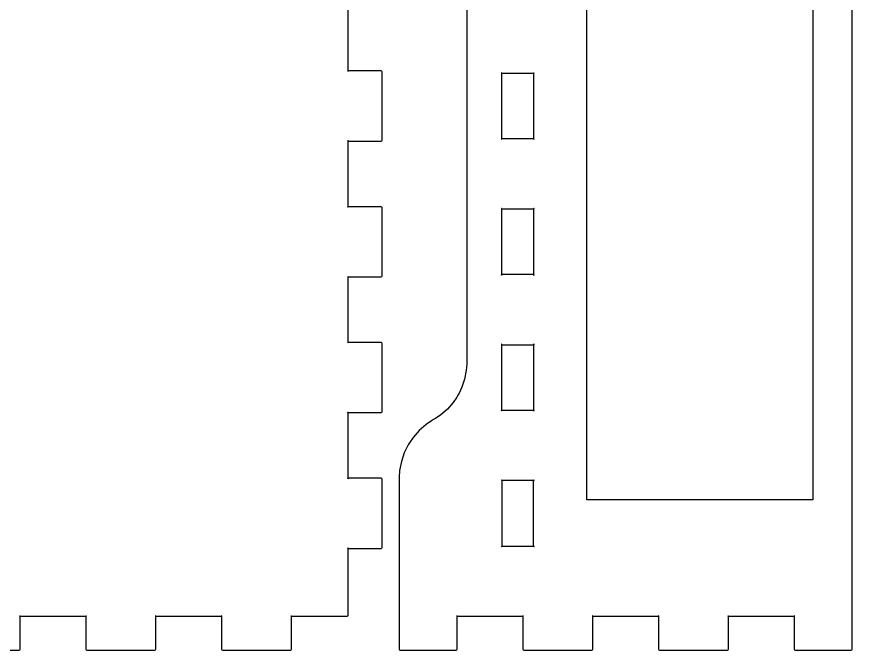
# Model space of a CAD drawing. Header units: millimetres. Extents: x 10 to 778, y 22 to 238.
# Drawn here: x 299.6 to 373.5, y 21.7 to 77.7 of the extents above; entities that cross this region are included whole.
import ezdxf

# ---------------------------------------------------------------- set-up
doc = ezdxf.new("R2010")
doc.units = ezdxf.units.MM
doc.layers.get('0').update_dxf_attribs({"linetype": 'CONTINUOUS'})

msp = doc.modelspace()

# ---------------------------------------------------------------- linework, layer by layer
for points in [[(339.4, 212.408), (339.4, 47.192), (339.4, 47.001), (339.349, 46.422), (339.199, 45.665), (338.951, 44.937), (338.705, 44.41), (338.61, 44.242), (338.514, 44.075), (338.179, 43.6), (337.672, 43.021), (337.093, 42.513), (336.617, 42.179), (336.451, 42.083), (336.277, 41.983), (335.785, 41.639), (335.187, 41.114), (334.661, 40.516), (334.316, 40.024), (334.217, 39.85), (334.117, 39.678), (333.863, 39.134), (333.608, 38.38), (333.452, 37.598), (333.4, 37), (333.4, 36.8), (333.4, 24.801), (333.4, 21.801), (333.4, 21.784), (333.429, 21.73), (333.483, 21.7), (333.5, 21.7), (338.439, 21.7), (338.456, 21.7), (338.51, 21.73), (338.54, 21.784), (338.54, 21.801), (338.54, 24.7), (344.339, 24.7), (344.339, 21.801), (344.339, 21.784), (344.368, 21.73), (344.422, 21.7), (344.439, 21.7), (350.439, 21.7), (350.456, 21.7), (350.509, 21.73), (350.54, 21.784), (350.54, 21.801), (350.54, 24.7), (356.341, 24.7), (356.351, 24.7), (356.38, 24.715), (356.376, 24.739), (356.355, 24.743), (356.341, 24.711), (356.341, 24.7), (356.341, 21.801), (356.341, 21.784), (356.369, 21.73), (356.422, 21.7), (356.44, 21.7), (362.44, 21.7), (362.454, 21.7), (362.511, 21.73), (362.539, 21.784), (362.539, 21.801), (362.539, 24.7), (362.529, 24.7), (362.497, 24.715), (362.5, 24.739), (362.525, 24.743), (362.539, 24.711), (362.539, 24.7), (368.339, 24.7), (368.339, 21.801), (368.339, 21.784), (368.371, 21.73), (368.42, 21.7), (368.438, 21.7), (373.376, 21.7), (373.394, 21.7), (373.447, 21.73), (373.479, 21.784), (373.479, 21.801), (373.479, 24.801), (373.479, 234.8)], [(293.8, 21.7), (299.8, 21.7), (299.817, 21.7), (299.871, 21.73), (299.9, 21.784), (299.9, 21.801), (299.9, 24.7), (299.889, 24.7), (299.857, 24.715), (299.863, 24.739), (299.884, 24.743), (299.9, 24.711), (299.9, 24.7), (305.7, 24.7), (305.7, 24.711), (305.714, 24.743), (305.737, 24.739), (305.741, 24.715), (305.709, 24.7), (305.7, 24.7), (305.7, 21.801), (305.7, 21.784), (305.729, 21.73), (305.782, 21.7), (305.8, 21.7), (311.801, 21.7), (311.817, 21.7), (311.871, 21.73), (311.9, 21.784), (311.9, 21.801), (311.9, 24.7), (311.9, 24.711), (311.884, 24.743), (311.863, 24.739), (311.857, 24.715), (311.889, 24.7), (311.9, 24.7), (317.7, 24.7), (317.71, 24.7), (317.741, 24.715), (317.737, 24.739), (317.713, 24.743), (317.7, 24.711), (317.7, 24.7), (317.7, 21.801), (317.7, 21.784), (317.729, 21.73), (317.783, 21.7), (317.801, 21.7), (323.8, 21.7), (323.817, 21.7), (323.871, 21.73), (323.9, 21.784), (323.9, 21.801), (323.9, 24.7), (323.888, 24.7), (323.857, 24.715), (323.862, 24.739), (323.885, 24.743), (323.9, 24.711), (323.9, 24.7), (328.8, 24.7), (328.816, 24.7), (328.87, 24.73), (328.9, 24.784), (328.9, 24.801), (328.9, 30.7), (328.889, 30.7), (328.858, 30.715), (328.862, 30.739), (328.885, 30.743), (328.9, 30.711), (328.9, 30.7), (331.8, 30.7), (331.816, 30.7), (331.87, 30.73), (331.9, 30.784), (331.9, 30.8), (331.9, 36.8), (331.9, 36.818), (331.87, 36.871), (331.816, 36.9), (331.8, 36.9), (328.9, 36.9), (328.9, 36.89), (328.885, 36.858), (328.862, 36.862), (328.858, 36.886), (328.889, 36.9), (328.9, 36.9), (328.9, 42.7), (328.889, 42.7), (328.858, 42.715), (328.862, 42.738), (328.885, 42.743), (328.9, 42.711), (328.9, 42.7), (331.8, 42.7), (331.816, 42.7), (331.87, 42.73), (331.9, 42.784), (331.9, 42.8), (331.9, 48.801), (331.9, 48.818), (331.87, 48.871), (331.816, 48.9), (331.8, 48.9), (328.9, 48.9), (328.889, 48.9), (328.858, 48.886), (328.862, 48.863), (328.885, 48.858), (328.9, 48.89), (328.9, 48.9), (328.9, 54.7), (331.8, 54.7), (331.816, 54.7), (331.87, 54.73), (331.9, 54.784), (331.9, 54.8), (331.9, 60.8), (331.9, 60.818), (331.87, 60.871), (331.816, 60.9), (331.8, 60.9), (328.9, 60.9), (328.9, 60.89), (328.885, 60.858), (328.862, 60.862), (328.858, 60.886), (328.889, 60.9), (328.9, 60.9), (328.9, 66.7), (328.889, 66.7), (328.858, 66.715), (328.862, 66.739), (328.885, 66.742), (328.9, 66.711), (328.9, 66.7), (331.8, 66.7), (331.816, 66.7), (331.87, 66.73), (331.9, 66.784), (331.9, 66.8), (331.9, 72.8), (331.9, 72.818), (331.87, 72.871), (331.816, 72.9), (331.8, 72.9), (328.9, 72.9), (328.9, 78.7)]]:
    msp.add_lwpolyline(points)
for points in [[(350, 35), (350, 225), (370, 225), (370, 35)], [(328.889, 72.9), (328.858, 72.886), (328.862, 72.862), (328.885, 72.858), (328.9, 72.89), (328.9, 72.9)], [(342.485, 72.742), (342.462, 72.739), (342.458, 72.715), (342.489, 72.7), (342.5, 72.7), (342.5, 72.711)], [(342.5, 72.7), (345.301, 72.7), (345.301, 72.711), (345.314, 72.742), (345.338, 72.739), (345.342, 72.715), (345.31, 72.7), (345.301, 72.7), (345.301, 66.9), (345.301, 66.89), (345.314, 66.858), (345.338, 66.862), (345.342, 66.886), (345.31, 66.9), (345.301, 66.9), (342.5, 66.9), (342.489, 66.9), (342.458, 66.886), (342.462, 66.862), (342.485, 66.858), (342.5, 66.89), (342.5, 66.9), (342.5, 69.8)], [(342.462, 60.739), (342.458, 60.715), (342.489, 60.7), (342.5, 60.7), (342.5, 60.711), (342.485, 60.743)], [(342.5, 57.8), (342.5, 60.7), (345.301, 60.7), (345.301, 54.9), (345.301, 54.89), (345.314, 54.858), (345.338, 54.863), (345.342, 54.886), (345.31, 54.9), (345.301, 54.9), (342.5, 54.9), (342.5, 54.89), (342.485, 54.858), (342.462, 54.863), (342.458, 54.886), (342.489, 54.9), (342.5, 54.9)], [(345.338, 60.739), (345.314, 60.743), (345.301, 60.711), (345.301, 60.7), (345.31, 60.7), (345.342, 60.715)], [(328.862, 54.738), (328.858, 54.715), (328.889, 54.7), (328.9, 54.7), (328.9, 54.711), (328.885, 54.743)], [(342.5, 48.7), (342.5, 48.711), (342.485, 48.743), (342.462, 48.738), (342.458, 48.715), (342.489, 48.7)], [(345.301, 42.9), (342.5, 42.9), (342.5, 42.89), (342.485, 42.858), (342.462, 42.862), (342.458, 42.886), (342.489, 42.9), (342.5, 42.9), (342.5, 45.8), (342.5, 48.7), (345.301, 48.7), (345.31, 48.7), (345.342, 48.715), (345.338, 48.738), (345.314, 48.743), (345.301, 48.711), (345.301, 48.7)], [(345.342, 42.886), (345.31, 42.9), (345.301, 42.9), (345.301, 42.89), (345.314, 42.858), (345.338, 42.862)], [(342.458, 36.715), (342.489, 36.7), (342.5, 36.7), (342.5, 33.8), (342.5, 30.9), (342.489, 30.9), (342.458, 30.886), (342.462, 30.863), (342.485, 30.858), (342.5, 30.89), (342.5, 30.9), (345.301, 30.9), (345.301, 30.89), (345.314, 30.858), (345.338, 30.863), (345.342, 30.886), (345.31, 30.9), (345.301, 30.9), (345.301, 36.7), (342.5, 36.7), (342.5, 36.711), (342.485, 36.742), (342.462, 36.739)], [(345.31, 36.7), (345.342, 36.715), (345.338, 36.739), (345.314, 36.742), (345.301, 36.711), (345.301, 36.7)], [(338.529, 24.7), (338.54, 24.7), (338.54, 24.711), (338.525, 24.743), (338.501, 24.739), (338.497, 24.715)], [(344.339, 24.7), (344.348, 24.7), (344.38, 24.715), (344.376, 24.739), (344.352, 24.743), (344.339, 24.711)], [(350.529, 24.7), (350.54, 24.7), (350.54, 24.711), (350.525, 24.743), (350.501, 24.739), (350.497, 24.715)], [(368.381, 24.715), (368.378, 24.739), (368.353, 24.743), (368.339, 24.711), (368.339, 24.7), (368.349, 24.7)]]:
    msp.add_lwpolyline(points, close=True)

doc.saveas('drawing.dxf')
